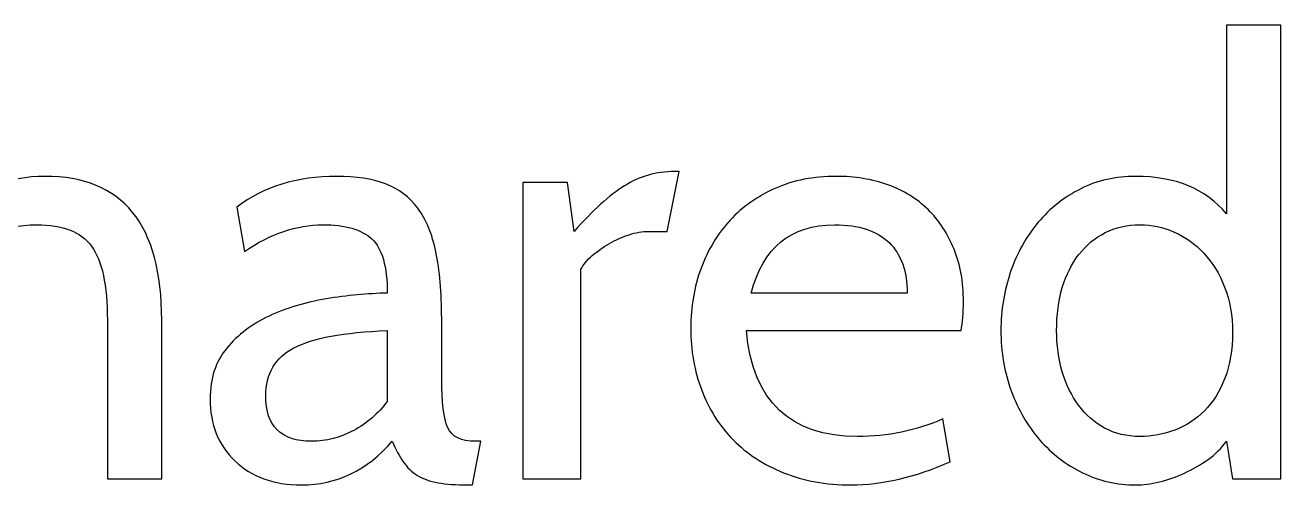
# Model space of a CAD drawing. Header units: centimetres. Extents: x -24 to 24.1, y -20.7 to 0.5.
# Drawn here: x 11.129 to 12.887, y -1.561 to -0.917 of the extents above; entities that cross this region are included whole.
import ezdxf

# ---------------------------------------------------------------- set-up
doc = ezdxf.new("R2010")
doc.units = ezdxf.units.CM
doc.header["$MEASUREMENT"] = 0
doc.layers.add('Layer 1', color=7, linetype='Continuous')

msp = doc.modelspace()

# ---------------------------------------------------------------- linework, layer by layer
at = {"layer": 'Layer 1', "color": 250}
for points, knots in [([(11.32016, -1.55234), (11.32016, -1.55234), (11.24396, -1.55234), (11.24396, -1.55234), (11.24396, -1.55234), (11.24396, -1.55234), (11.24396, -1.33051), (11.24396, -1.33051), (11.24396, -1.33051), (11.24396, -1.28141), (11.23662, -1.24683), (11.22195, -1.2268), (11.22195, -1.2268), (11.20727, -1.20676), (11.18159, -1.19674), (11.1449, -1.19674), (11.1449, -1.19674), (11.09523, -1.19674), (11.05911, -1.2148), (11.03653, -1.25093), (11.03653, -1.25093), (11.03653, -1.25093), (11.03653, -1.55234), (11.03653, -1.55234), (11.03653, -1.55234), (11.03653, -1.55234), (10.95948, -1.55234), (10.95948, -1.55234), (10.95948, -1.55234), (10.95948, -1.55234), (10.95948, -0.91734), (10.95948, -0.91734), (10.95948, -0.91734), (10.95948, -0.91734), (11.03653, -0.91734), (11.03653, -0.91734), (11.03653, -0.91734), (11.03653, -0.91734), (11.03653, -1.18235), (11.03653, -1.18235), (11.03653, -1.18235), (11.06419, -1.14679), (11.10426, -1.129), (11.15675, -1.129), (11.15675, -1.129), (11.26569, -1.129), (11.32016, -1.19617), (11.32016, -1.33051), (11.32016, -1.33051), (11.32016, -1.33051), (11.32016, -1.55234), (11.32016, -1.55234)], [0, 0, 0, 0, 0.0714286, 0.0714286, 0.0714286, 0.0714286, 0.1428571, 0.1428571, 0.1428571, 0.1428571, 0.2142857, 0.2142857, 0.2142857, 0.2142857, 0.2857143, 0.2857143, 0.2857143, 0.2857143, 0.3571429, 0.3571429, 0.3571429, 0.3571429, 0.4285714, 0.4285714, 0.4285714, 0.4285714, 0.5, 0.5, 0.5, 0.5, 0.5714286, 0.5714286, 0.5714286, 0.5714286, 0.6428571, 0.6428571, 0.6428571, 0.6428571, 0.7142857, 0.7142857, 0.7142857, 0.7142857, 0.7857143, 0.7857143, 0.7857143, 0.7857143, 0.8571429, 0.8571429, 0.8571429, 0.8571429, 1, 1, 1, 1]), ([(12.88735, -1.55234), (12.88735, -1.55234), (12.81962, -1.55234), (12.81962, -1.55234), (12.81962, -1.55234), (12.81962, -1.55234), (12.81115, -1.49985), (12.81115, -1.49985), (12.81115, -1.49985), (12.80438, -1.50944), (12.79577, -1.51791), (12.78533, -1.52525), (12.78533, -1.52525), (12.77489, -1.53258), (12.76388, -1.53893), (12.75231, -1.5443), (12.75231, -1.5443), (12.74074, -1.54966), (12.72902, -1.55375), (12.71717, -1.55657), (12.71717, -1.55657), (12.70532, -1.5594), (12.69431, -1.56081), (12.68415, -1.56081), (12.68415, -1.56081), (12.65762, -1.56081), (12.63279, -1.55516), (12.60964, -1.54387), (12.60964, -1.54387), (12.5865, -1.53258), (12.56646, -1.5172), (12.54953, -1.49773), (12.54953, -1.49773), (12.5326, -1.47826), (12.51933, -1.4554), (12.50974, -1.42915), (12.50974, -1.42915), (12.50014, -1.4029), (12.49534, -1.37482), (12.49534, -1.34491), (12.49534, -1.34491), (12.49534, -1.31612), (12.49986, -1.2886), (12.50889, -1.26236), (12.50889, -1.26236), (12.51792, -1.23611), (12.53076, -1.21311), (12.54741, -1.19335), (12.54741, -1.19335), (12.56406, -1.1736), (12.58396, -1.15793), (12.6071, -1.14636), (12.6071, -1.14636), (12.63025, -1.13479), (12.65593, -1.129), (12.68415, -1.129), (12.68415, -1.129), (12.74003, -1.129), (12.78236, -1.1465), (12.81115, -1.1815), (12.81115, -1.1815), (12.81115, -1.1815), (12.81115, -0.91734), (12.81115, -0.91734), (12.81115, -0.91734), (12.81115, -0.91734), (12.88735, -0.91734), (12.88735, -0.91734), (12.88735, -0.91734), (12.88735, -0.91734), (12.88735, -1.55234), (12.88735, -1.55234)], [0, 0, 0, 0, 0.0526316, 0.0526316, 0.0526316, 0.0526316, 0.1052632, 0.1052632, 0.1052632, 0.1052632, 0.1578947, 0.1578947, 0.1578947, 0.1578947, 0.2105263, 0.2105263, 0.2105263, 0.2105263, 0.2631579, 0.2631579, 0.2631579, 0.2631579, 0.3157895, 0.3157895, 0.3157895, 0.3157895, 0.3684211, 0.3684211, 0.3684211, 0.3684211, 0.4210526, 0.4210526, 0.4210526, 0.4210526, 0.4736842, 0.4736842, 0.4736842, 0.4736842, 0.5263158, 0.5263158, 0.5263158, 0.5263158, 0.5789474, 0.5789474, 0.5789474, 0.5789474, 0.6315789, 0.6315789, 0.6315789, 0.6315789, 0.6842105, 0.6842105, 0.6842105, 0.6842105, 0.7368421, 0.7368421, 0.7368421, 0.7368421, 0.7894737, 0.7894737, 0.7894737, 0.7894737, 0.8421053, 0.8421053, 0.8421053, 0.8421053, 0.8947368, 0.8947368, 0.8947368, 0.8947368, 1, 1, 1, 1]), ([(12.04491, -1.12223), (12.04491, -1.12223), (12.02798, -1.20605), (12.02798, -1.20605), (12.02798, -1.20605), (12.02798, -1.20605), (12.00173, -1.20605), (12.00173, -1.20605), (12.00173, -1.20605), (11.99327, -1.20605), (11.98424, -1.2076), (11.97464, -1.21071), (11.97464, -1.21071), (11.96505, -1.21381), (11.95587, -1.21791), (11.94712, -1.22299), (11.94712, -1.22299), (11.93838, -1.22807), (11.93033, -1.23371), (11.92299, -1.23992), (11.92299, -1.23992), (11.91566, -1.24613), (11.91029, -1.25262), (11.90691, -1.25939), (11.90691, -1.25939), (11.90691, -1.25939), (11.90691, -1.55234), (11.90691, -1.55234), (11.90691, -1.55234), (11.90691, -1.55234), (11.82563, -1.55234), (11.82563, -1.55234), (11.82563, -1.55234), (11.82563, -1.55234), (11.82563, -1.13747), (11.82563, -1.13747), (11.82563, -1.13747), (11.82563, -1.13747), (11.88828, -1.13747), (11.88828, -1.13747), (11.88828, -1.13747), (11.88828, -1.13747), (11.89759, -1.20605), (11.89759, -1.20605), (11.89759, -1.20605), (11.92356, -1.1767), (11.94712, -1.15539), (11.96829, -1.14213), (11.96829, -1.14213), (11.98946, -1.12886), (12.01274, -1.12223), (12.03814, -1.12223), (12.03814, -1.12223), (12.03814, -1.12223), (12.04491, -1.12223), (12.04491, -1.12223)], [0, 0, 0, 0, 0.0666667, 0.0666667, 0.0666667, 0.0666667, 0.1333333, 0.1333333, 0.1333333, 0.1333333, 0.2, 0.2, 0.2, 0.2, 0.2666667, 0.2666667, 0.2666667, 0.2666667, 0.3333333, 0.3333333, 0.3333333, 0.3333333, 0.4, 0.4, 0.4, 0.4, 0.4666667, 0.4666667, 0.4666667, 0.4666667, 0.5333333, 0.5333333, 0.5333333, 0.5333333, 0.6, 0.6, 0.6, 0.6, 0.6666667, 0.6666667, 0.6666667, 0.6666667, 0.7333333, 0.7333333, 0.7333333, 0.7333333, 0.8, 0.8, 0.8, 0.8, 0.8666667, 0.8666667, 0.8666667, 0.8666667, 1, 1, 1, 1]), ([(11.76721, -1.49985), (11.76721, -1.49985), (11.75535, -1.56081), (11.75535, -1.56081), (11.75535, -1.56081), (11.75535, -1.56081), (11.74943, -1.56081), (11.74943, -1.56081), (11.74943, -1.56081), (11.73249, -1.56081), (11.71838, -1.55982), (11.70709, -1.55784), (11.70709, -1.55784), (11.69581, -1.55587), (11.68621, -1.55248), (11.67831, -1.54768), (11.67831, -1.54768), (11.67041, -1.54289), (11.66377, -1.53654), (11.65841, -1.52863), (11.65841, -1.52863), (11.65305, -1.52073), (11.64783, -1.51114), (11.64275, -1.49985), (11.64275, -1.49985), (11.60775, -1.54049), (11.56542, -1.56081), (11.51575, -1.56081), (11.51575, -1.56081), (11.4768, -1.56081), (11.44576, -1.54966), (11.42261, -1.52736), (11.42261, -1.52736), (11.39947, -1.50507), (11.3879, -1.47614), (11.3879, -1.44058), (11.3879, -1.44058), (11.3879, -1.41179), (11.39566, -1.38809), (11.41118, -1.36946), (11.41118, -1.36946), (11.42671, -1.35083), (11.44646, -1.33587), (11.47045, -1.32459), (11.47045, -1.32459), (11.49444, -1.3133), (11.52111, -1.30525), (11.55046, -1.30046), (11.55046, -1.30046), (11.57981, -1.29566), (11.60832, -1.29298), (11.63597, -1.29241), (11.63597, -1.29241), (11.63597, -1.25516), (11.62878, -1.2299), (11.61438, -1.21664), (11.61438, -1.21664), (11.59999, -1.20337), (11.57699, -1.19674), (11.54538, -1.19674), (11.54538, -1.19674), (11.50926, -1.19674), (11.47285, -1.20916), (11.43616, -1.23399), (11.43616, -1.23399), (11.43616, -1.23399), (11.42515, -1.17219), (11.42515, -1.17219), (11.42515, -1.17219), (11.46241, -1.1434), (11.50926, -1.129), (11.5657, -1.129), (11.5657, -1.129), (11.59223, -1.129), (11.61481, -1.13253), (11.63343, -1.13959), (11.63343, -1.13959), (11.65206, -1.14664), (11.66716, -1.15793), (11.67873, -1.17346), (11.67873, -1.17346), (11.6903, -1.18898), (11.69877, -1.20944), (11.70413, -1.23484), (11.70413, -1.23484), (11.70949, -1.26024), (11.71217, -1.29128), (11.71217, -1.32797), (11.71217, -1.32797), (11.71217, -1.32797), (11.71217, -1.41264), (11.71217, -1.41264), (11.71217, -1.41264), (11.71217, -1.44538), (11.715, -1.4681), (11.72064, -1.4808), (11.72064, -1.4808), (11.72629, -1.4935), (11.73927, -1.49985), (11.75959, -1.49985), (11.75959, -1.49985), (11.75959, -1.49985), (11.76721, -1.49985), (11.76721, -1.49985)], [0, 0, 0, 0, 0.037037, 0.037037, 0.037037, 0.037037, 0.0740741, 0.0740741, 0.0740741, 0.0740741, 0.1111111, 0.1111111, 0.1111111, 0.1111111, 0.1481481, 0.1481481, 0.1481481, 0.1481481, 0.1851852, 0.1851852, 0.1851852, 0.1851852, 0.2222222, 0.2222222, 0.2222222, 0.2222222, 0.2592593, 0.2592593, 0.2592593, 0.2592593, 0.2962963, 0.2962963, 0.2962963, 0.2962963, 0.3333333, 0.3333333, 0.3333333, 0.3333333, 0.3703704, 0.3703704, 0.3703704, 0.3703704, 0.4074074, 0.4074074, 0.4074074, 0.4074074, 0.4444444, 0.4444444, 0.4444444, 0.4444444, 0.4814815, 0.4814815, 0.4814815, 0.4814815, 0.5185185, 0.5185185, 0.5185185, 0.5185185, 0.5555556, 0.5555556, 0.5555556, 0.5555556, 0.5925926, 0.5925926, 0.5925926, 0.5925926, 0.6296296, 0.6296296, 0.6296296, 0.6296296, 0.6666667, 0.6666667, 0.6666667, 0.6666667, 0.7037037, 0.7037037, 0.7037037, 0.7037037, 0.7407407, 0.7407407, 0.7407407, 0.7407407, 0.7777778, 0.7777778, 0.7777778, 0.7777778, 0.8148148, 0.8148148, 0.8148148, 0.8148148, 0.8518519, 0.8518519, 0.8518519, 0.8518519, 0.8888889, 0.8888889, 0.8888889, 0.8888889, 0.9259259, 0.9259259, 0.9259259, 0.9259259, 1, 1, 1, 1]), ([(12.43946, -1.34491), (12.43946, -1.34491), (12.13889, -1.34491), (12.13889, -1.34491), (12.13889, -1.34491), (12.14792, -1.44368), (12.19985, -1.49307), (12.29468, -1.49307), (12.29468, -1.49307), (12.33701, -1.49307), (12.3768, -1.48489), (12.41406, -1.46852), (12.41406, -1.46852), (12.41406, -1.46852), (12.42422, -1.52863), (12.42422, -1.52863), (12.42422, -1.52863), (12.37511, -1.55008), (12.32883, -1.56081), (12.28536, -1.56081), (12.28536, -1.56081), (12.25037, -1.56081), (12.2189, -1.55516), (12.19096, -1.54387), (12.19096, -1.54387), (12.16302, -1.53258), (12.13945, -1.5172), (12.12026, -1.49773), (12.12026, -1.49773), (12.10107, -1.47826), (12.0864, -1.45511), (12.07624, -1.4283), (12.07624, -1.4283), (12.06608, -1.40149), (12.061, -1.37256), (12.061, -1.34152), (12.061, -1.34152), (12.061, -1.3116), (12.06579, -1.28366), (12.07539, -1.2577), (12.07539, -1.2577), (12.08499, -1.23173), (12.09853, -1.2093), (12.11603, -1.19039), (12.11603, -1.19039), (12.13353, -1.17148), (12.15484, -1.15652), (12.17995, -1.14552), (12.17995, -1.14552), (12.20507, -1.13451), (12.23315, -1.129), (12.2642, -1.129), (12.2642, -1.129), (12.29073, -1.129), (12.315, -1.13296), (12.33701, -1.14086), (12.33701, -1.14086), (12.35902, -1.14876), (12.37779, -1.16033), (12.39331, -1.17557), (12.39331, -1.17557), (12.40884, -1.19081), (12.42097, -1.2093), (12.42972, -1.23103), (12.42972, -1.23103), (12.43847, -1.25276), (12.44284, -1.27717), (12.44284, -1.30427), (12.44284, -1.30427), (12.44284, -1.32007), (12.44172, -1.33362), (12.43946, -1.34491)], [0, 0, 0, 0, 0.0526316, 0.0526316, 0.0526316, 0.0526316, 0.1052632, 0.1052632, 0.1052632, 0.1052632, 0.1578947, 0.1578947, 0.1578947, 0.1578947, 0.2105263, 0.2105263, 0.2105263, 0.2105263, 0.2631579, 0.2631579, 0.2631579, 0.2631579, 0.3157895, 0.3157895, 0.3157895, 0.3157895, 0.3684211, 0.3684211, 0.3684211, 0.3684211, 0.4210526, 0.4210526, 0.4210526, 0.4210526, 0.4736842, 0.4736842, 0.4736842, 0.4736842, 0.5263158, 0.5263158, 0.5263158, 0.5263158, 0.5789474, 0.5789474, 0.5789474, 0.5789474, 0.6315789, 0.6315789, 0.6315789, 0.6315789, 0.6842105, 0.6842105, 0.6842105, 0.6842105, 0.7368421, 0.7368421, 0.7368421, 0.7368421, 0.7894737, 0.7894737, 0.7894737, 0.7894737, 0.8421053, 0.8421053, 0.8421053, 0.8421053, 0.8947368, 0.8947368, 0.8947368, 0.8947368, 1, 1, 1, 1]), ([(12.2625, -1.19674), (12.20098, -1.19674), (12.16203, -1.22863), (12.14566, -1.29241), (12.14566, -1.29241), (12.14566, -1.29241), (12.3641, -1.29241), (12.3641, -1.29241), (12.3641, -1.29241), (12.3641, -1.26193), (12.35564, -1.23837), (12.3387, -1.22172), (12.3387, -1.22172), (12.32177, -1.20506), (12.29637, -1.19674), (12.2625, -1.19674)], [0, 0, 0, 0, 0.2, 0.2, 0.2, 0.2, 0.4, 0.4, 0.4, 0.4, 0.6, 0.6, 0.6, 0.6, 1, 1, 1, 1]), ([(12.69008, -1.19674), (12.67202, -1.19674), (12.65579, -1.20041), (12.64139, -1.20775), (12.64139, -1.20775), (12.627, -1.21508), (12.61472, -1.22524), (12.60456, -1.23823), (12.60456, -1.23823), (12.5944, -1.25121), (12.58664, -1.26673), (12.58128, -1.28479), (12.58128, -1.28479), (12.57592, -1.30285), (12.57324, -1.32289), (12.57324, -1.34491), (12.57324, -1.34491), (12.57324, -1.36523), (12.57592, -1.38442), (12.58128, -1.40248), (12.58128, -1.40248), (12.58664, -1.42054), (12.59426, -1.43621), (12.60414, -1.44947), (12.60414, -1.44947), (12.61402, -1.46273), (12.62615, -1.47332), (12.64055, -1.48122), (12.64055, -1.48122), (12.65494, -1.48912), (12.67145, -1.49307), (12.69008, -1.49307), (12.69008, -1.49307), (12.70701, -1.49307), (12.72324, -1.49011), (12.73876, -1.48418), (12.73876, -1.48418), (12.75428, -1.47826), (12.76811, -1.46923), (12.78025, -1.45709), (12.78025, -1.45709), (12.79238, -1.44495), (12.80198, -1.42971), (12.80903, -1.41137), (12.80903, -1.41137), (12.81609, -1.39302), (12.81962, -1.37172), (12.81962, -1.34745), (12.81962, -1.34745), (12.81962, -1.32374), (12.81595, -1.30257), (12.80861, -1.28395), (12.80861, -1.28395), (12.80127, -1.26532), (12.79154, -1.24951), (12.7794, -1.23653), (12.7794, -1.23653), (12.76727, -1.22355), (12.75344, -1.21367), (12.73791, -1.2069), (12.73791, -1.2069), (12.72239, -1.20013), (12.70645, -1.19674), (12.69008, -1.19674)], [0, 0, 0, 0, 0.0588235, 0.0588235, 0.0588235, 0.0588235, 0.1176471, 0.1176471, 0.1176471, 0.1176471, 0.1764706, 0.1764706, 0.1764706, 0.1764706, 0.2352941, 0.2352941, 0.2352941, 0.2352941, 0.2941176, 0.2941176, 0.2941176, 0.2941176, 0.3529412, 0.3529412, 0.3529412, 0.3529412, 0.4117647, 0.4117647, 0.4117647, 0.4117647, 0.4705882, 0.4705882, 0.4705882, 0.4705882, 0.5294118, 0.5294118, 0.5294118, 0.5294118, 0.5882353, 0.5882353, 0.5882353, 0.5882353, 0.6470588, 0.6470588, 0.6470588, 0.6470588, 0.7058824, 0.7058824, 0.7058824, 0.7058824, 0.7647059, 0.7647059, 0.7647059, 0.7647059, 0.8235294, 0.8235294, 0.8235294, 0.8235294, 0.8823529, 0.8823529, 0.8823529, 0.8823529, 1, 1, 1, 1]), ([(11.63597, -1.44397), (11.63597, -1.44397), (11.63597, -1.34491), (11.63597, -1.34491), (11.63597, -1.34491), (11.57501, -1.34716), (11.53141, -1.35521), (11.50516, -1.36904), (11.50516, -1.36904), (11.47892, -1.38286), (11.46579, -1.4053), (11.46579, -1.43635), (11.46579, -1.43635), (11.46579, -1.47868), (11.48724, -1.49985), (11.53014, -1.49985), (11.53014, -1.49985), (11.55046, -1.49985), (11.57008, -1.49477), (11.58898, -1.48461), (11.58898, -1.48461), (11.60789, -1.47445), (11.62356, -1.4609), (11.63597, -1.44397)], [0, 0, 0, 0, 0.1428571, 0.1428571, 0.1428571, 0.1428571, 0.2857143, 0.2857143, 0.2857143, 0.2857143, 0.4285714, 0.4285714, 0.4285714, 0.4285714, 0.5714286, 0.5714286, 0.5714286, 0.5714286, 0.7142857, 0.7142857, 0.7142857, 0.7142857, 1, 1, 1, 1])]:
    msp.add_open_spline(points, degree=3, knots=knots, dxfattribs=at)

doc.saveas('drawing.dxf')
